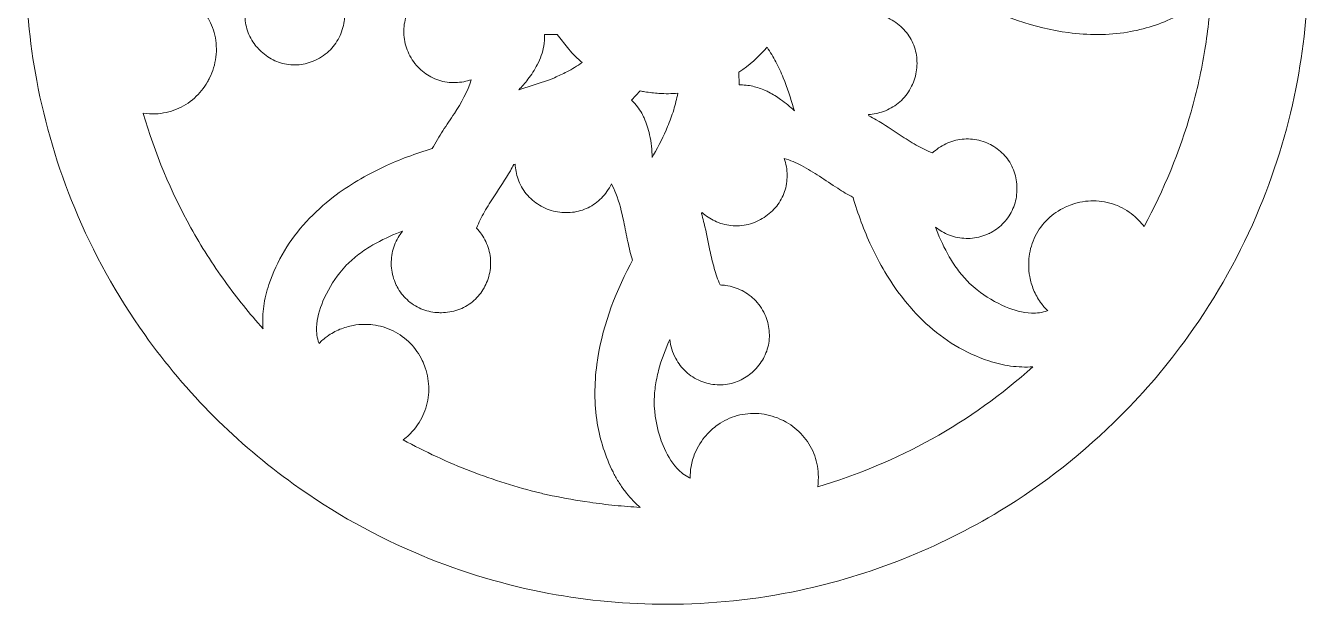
# Model space of a CAD drawing. Header units: millimetres. Extents: x -1799 to 1800, y -574 to 576.
# Drawn here: x 1067.9 to 1267.9, y -516.1 to -426 of the extents above; entities that cross this region are included whole.
import ezdxf

# ---------------------------------------------------------------- set-up
doc = ezdxf.new("R2010")
doc.units = ezdxf.units.MM
doc.header["$MEASUREMENT"] = 0
doc.layers.add('Layer 1', color=7, linetype='Continuous')

msp = doc.modelspace()

# ---------------------------------------------------------------- linework, layer by layer
at = {"layer": 'Layer 1', "color": 250, "lineweight": 20}
for points, knots in [([(1086.6184, -357.9063), (1082.1731, -364.1002), (1078.4155, -370.8488), (1075.4958, -377.8915), (1075.4958, -377.8915), (1072.8553, -384.2611), (1070.869, -390.9419), (1069.6016, -397.7197), (1069.6016, -397.7197), (1068.4691, -403.7761), (1067.8993, -409.9643), (1067.9032, -416.1257), (1067.9032, -416.1257), (1067.9071, -422.2782), (1068.4828, -428.4564), (1069.6167, -434.5035), (1069.6167, -434.5035), (1070.8929, -441.3094), (1072.8903, -448.0177), (1075.5442, -454.4134), (1075.5442, -454.4134), (1078.4213, -461.347), (1082.1062, -467.9963), (1086.461, -474.1108), (1086.461, -474.1108), (1089.6917, -478.647), (1093.3153, -482.9271), (1097.2557, -486.8626), (1097.2557, -486.8626), (1101.1003, -490.7023), (1105.2696, -494.2425), (1109.684, -497.4107), (1109.684, -497.4107), (1115.8778, -501.8559), (1122.6264, -505.6134), (1129.669, -508.533), (1129.669, -508.533), (1136.0386, -511.1736), (1142.7195, -513.1598), (1149.4972, -514.4272), (1149.4972, -514.4272), (1155.5536, -515.5598), (1161.7418, -516.1296), (1167.9032, -516.1257), (1167.9032, -516.1257), (1174.8277, -516.1213), (1181.7888, -515.3909), (1188.5632, -513.9567), (1188.5632, -513.9567), (1199.5211, -511.6368), (1210.2296, -507.3929), (1219.8019, -501.5767), (1219.8019, -501.5767), (1226.627, -497.4297), (1232.9965, -492.4238), (1238.64, -486.7732), (1238.64, -486.7732), (1242.4802, -482.9281), (1246.0208, -478.7584), (1249.1892, -474.3433), (1249.1892, -474.3433), (1253.634, -468.1499), (1257.3911, -461.4019), (1260.3105, -454.3599), (1260.3105, -454.3599), (1262.9511, -447.9903), (1264.9373, -441.3095), (1266.2047, -434.5318), (1266.2047, -434.5318), (1267.3373, -428.4753), (1267.9071, -422.2871), (1267.9032, -416.1257), (1267.9032, -416.1257), (1267.8993, -409.9731), (1267.3236, -403.7949), (1266.1897, -397.7478), (1266.1897, -397.7478), (1264.9135, -390.9419), (1262.9161, -384.2337), (1260.2621, -377.8379), (1260.2621, -377.8379), (1257.3849, -370.9041), (1253.6998, -364.2544), (1249.3447, -358.1396), (1249.3447, -358.1396), (1246.1142, -353.6038), (1242.4908, -349.324), (1238.5507, -345.3889), (1238.5507, -345.3889), (1234.7064, -341.5494), (1230.5375, -338.0095), (1226.1234, -334.8415), (1226.1234, -334.8415), (1219.9293, -330.396), (1213.1804, -326.6382), (1206.1373, -323.7184), (1206.1373, -323.7184), (1199.7678, -321.0778), (1193.087, -319.0915), (1186.3092, -317.8241), (1186.3092, -317.8241), (1180.2528, -316.6916), (1174.0646, -316.1218), (1167.9032, -316.1257), (1167.9032, -316.1257), (1161.7507, -316.1295), (1155.5725, -316.7053), (1149.5254, -317.8392), (1149.5254, -317.8392), (1142.7195, -319.1154), (1136.0112, -321.1128), (1129.6155, -323.7667), (1129.6155, -323.7667), (1122.6816, -326.644), (1116.0319, -330.3291), (1109.9171, -334.6842), (1109.9171, -334.6842), (1105.3812, -337.9148), (1101.1015, -341.5381), (1097.1663, -345.4783), (1097.1663, -345.4783), (1093.3266, -349.3228), (1089.7865, -353.4919), (1086.6184, -357.9063)], [0, 0, 0, 0, 0.03125, 0.03125, 0.03125, 0.03125, 0.0625, 0.0625, 0.0625, 0.0625, 0.09375, 0.09375, 0.09375, 0.09375, 0.125, 0.125, 0.125, 0.125, 0.15625, 0.15625, 0.15625, 0.15625, 0.1875, 0.1875, 0.1875, 0.1875, 0.21875, 0.21875, 0.21875, 0.21875, 0.25, 0.25, 0.25, 0.25, 0.28125, 0.28125, 0.28125, 0.28125, 0.3125, 0.3125, 0.3125, 0.3125, 0.34375, 0.34375, 0.34375, 0.34375, 0.375, 0.375, 0.375, 0.375, 0.40625, 0.40625, 0.40625, 0.40625, 0.4375, 0.4375, 0.4375, 0.4375, 0.46875, 0.46875, 0.46875, 0.46875, 0.5, 0.5, 0.5, 0.5, 0.53125, 0.53125, 0.53125, 0.53125, 0.5625, 0.5625, 0.5625, 0.5625, 0.59375, 0.59375, 0.59375, 0.59375, 0.625, 0.625, 0.625, 0.625, 0.65625, 0.65625, 0.65625, 0.65625, 0.6875, 0.6875, 0.6875, 0.6875, 0.71875, 0.71875, 0.71875, 0.71875, 0.75, 0.75, 0.75, 0.75, 0.78125, 0.78125, 0.78125, 0.78125, 0.8125, 0.8125, 0.8125, 0.8125, 0.84375, 0.84375, 0.84375, 0.84375, 0.875, 0.875, 0.875, 0.875, 0.90625, 0.90625, 0.90625, 0.90625, 0.9375, 0.9375, 0.9375, 0.9375, 1, 1, 1, 1]), ([(1089.066, -417.6971), (1090.0877, -416.7469), (1091.3497, -416.0486), (1092.6408, -415.5197), (1092.6408, -415.5197), (1094.5594, -414.7338), (1096.6379, -414.2548), (1098.7087, -414.1523), (1098.7087, -414.1523), (1098.8897, -414.1433), (1099.0709, -414.1377), (1099.2521, -414.1362), (1099.2521, -414.1362), (1100.0935, -414.1289), (1100.9373, -414.1857), (1101.7712, -414.298), (1101.7712, -414.298), (1102.6337, -414.4142), (1103.4894, -414.5899), (1104.3309, -414.8117), (1104.3309, -414.8117), (1105.8433, -415.2103), (1107.318, -415.7588), (1108.7524, -416.3823), (1108.7524, -416.3823), (1108.7524, -416.3823), (1109.1581, -416.5611), (1109.1581, -416.5611), (1109.1581, -416.5611), (1108.132, -416.6802), (1107.1078, -416.9897), (1106.1983, -417.4796), (1106.1983, -417.4796), (1105.428, -417.8946), (1104.7188, -418.4486), (1104.1299, -419.0957), (1104.1299, -419.0957), (1103.5411, -419.7427), (1103.0559, -420.4998), (1102.7127, -421.3045), (1102.7127, -421.3045), (1102.6557, -421.4381), (1102.6024, -421.5734), (1102.5529, -421.71), (1102.5529, -421.71), (1102.2605, -422.5166), (1102.0994, -423.3836), (1102.0873, -424.2415), (1102.0873, -424.2415), (1102.0752, -425.1003), (1102.2135, -425.9739), (1102.4929, -426.7861), (1102.4929, -426.7861), (1102.7658, -427.5793), (1103.1804, -428.3344), (1103.6946, -428.9971), (1103.6946, -428.9971), (1103.9104, -429.2752), (1104.1449, -429.5398), (1104.394, -429.7886), (1104.394, -429.7886), (1104.7045, -430.0986), (1105.0395, -430.3862), (1105.395, -430.6435), (1105.395, -430.6435), (1106.0752, -431.1359), (1106.8458, -431.524), (1107.6493, -431.7682), (1107.6493, -431.7682), (1108.4742, -432.0188), (1109.3558, -432.1247), (1110.2167, -432.0803), (1110.2167, -432.0803), (1111.0767, -432.0361), (1111.9403, -431.8421), (1112.7384, -431.5188), (1112.7384, -431.5188), (1113.6332, -431.1563), (1114.4743, -430.6187), (1115.1775, -429.9572), (1115.1775, -429.9572), (1115.8224, -429.3507), (1116.3699, -428.6219), (1116.7723, -427.8333), (1116.7723, -427.8333), (1117.174, -427.046), (1117.4417, -426.1784), (1117.5664, -425.3033), (1117.5664, -425.3033), (1117.609, -425.0048), (1117.6357, -424.7037), (1117.6474, -424.4025), (1117.6474, -424.4025), (1118.5052, -424.0326), (1119.3958, -423.7362), (1120.296, -423.4866), (1120.296, -423.4866), (1121.2426, -423.2243), (1122.2028, -423.0121), (1123.1645, -422.8121), (1123.1645, -422.8121), (1124.6727, -422.4984), (1126.1894, -422.2138), (1127.6762, -421.8106), (1127.6762, -421.8106), (1128.0406, -421.7118), (1128.4032, -421.6059), (1128.7628, -421.4908), (1128.7628, -421.4908), (1128.7628, -421.4908), (1128.9367, -421.5846), (1128.9367, -421.5846), (1128.9367, -421.5846), (1128.4125, -422.181), (1127.9598, -422.8518), (1127.6184, -423.5687), (1127.6184, -423.5687), (1127.2417, -424.3597), (1126.9939, -425.2262), (1126.9021, -426.0975), (1126.9021, -426.0975), (1126.8076, -426.995), (1126.8752, -427.9222), (1127.0922, -428.7982), (1127.0922, -428.7982), (1127.309, -429.6731), (1127.6797, -430.5222), (1128.171, -431.278), (1128.171, -431.278), (1128.4397, -431.6913), (1128.7471, -432.0819), (1129.0861, -432.4398), (1129.0861, -432.4398), (1129.6664, -433.0523), (1130.3533, -433.5796), (1131.0986, -433.9752), (1131.0986, -433.9752), (1131.873, -434.3864), (1132.7327, -434.6648), (1133.6012, -434.7851), (1133.6012, -434.7851), (1134.4674, -434.9051), (1135.3647, -434.8718), (1136.2235, -434.7067), (1136.2235, -434.7067), (1136.614, -434.6317), (1137, -434.5297), (1137.3774, -434.4048), (1137.3774, -434.4048), (1136.8037, -436.275), (1135.8081, -438.0079), (1134.7451, -439.6503), (1134.7451, -439.6503), (1134.1587, -440.5564), (1133.5473, -441.4462), (1132.9578, -442.3503), (1132.9578, -442.3503), (1132.3671, -443.256), (1131.7968, -444.1783), (1131.3019, -445.1397), (1131.3019, -445.1397), (1128.7139, -445.8969), (1126.1698, -446.8364), (1123.7255, -447.9751), (1123.7255, -447.9751), (1120.9648, -449.2613), (1118.304, -450.8164), (1115.8861, -452.6682), (1115.8861, -452.6682), (1112.8818, -454.9692), (1110.1882, -457.8148), (1108.2373, -461.0574), (1108.2373, -461.0574), (1107.2463, -462.7046), (1106.4315, -464.4716), (1105.8268, -466.2964), (1105.8268, -466.2964), (1105.6458, -466.8426), (1105.4866, -467.3967), (1105.3526, -467.9563), (1105.3526, -467.9563), (1105.2147, -468.5316), (1105.1032, -469.1139), (1105.0215, -469.6998), (1105.0215, -469.6998), (1104.87, -470.7861), (1104.8213, -471.8934), (1104.8942, -472.9878), (1104.8942, -472.9878), (1104.8942, -472.9878), (1104.9091, -473.1913), (1104.9091, -473.1913), (1104.9091, -473.1913), (1102.8157, -470.8473), (1100.8365, -468.3951), (1098.9984, -465.846), (1098.9984, -465.846), (1097.0629, -463.1617), (1095.2783, -460.3615), (1093.668, -457.4705), (1093.668, -457.4705), (1090.5343, -451.8445), (1088.0471, -445.8194), (1086.2209, -439.644), (1086.2209, -439.644), (1086.2209, -439.644), (1086.2191, -439.6378), (1086.2191, -439.6378), (1086.2191, -439.6378), (1086.862, -439.7209), (1087.5146, -439.7504), (1088.1621, -439.7191), (1088.1621, -439.7191), (1089.2647, -439.6657), (1090.3748, -439.4292), (1091.3981, -439.0149), (1091.3981, -439.0149), (1092.4225, -438.6002), (1093.3869, -437.9971), (1094.2124, -437.2623), (1094.2124, -437.2623), (1095.0242, -436.5397), (1095.7247, -435.6723), (1096.2667, -434.7302), (1096.2667, -434.7302), (1096.3796, -434.534), (1096.4861, -434.3339), (1096.586, -434.1307), (1096.586, -434.1307), (1097.0863, -433.1125), (1097.4232, -431.9964), (1097.5638, -430.8706), (1097.5638, -430.8706), (1097.7046, -429.7432), (1097.6503, -428.5735), (1097.3956, -427.4663), (1097.3956, -427.4663), (1097.15, -426.3987), (1096.7103, -425.3605), (1096.1206, -424.4374), (1096.1206, -424.4374), (1095.712, -423.7977), (1095.2271, -423.2022), (1094.6901, -422.6659), (1094.6901, -422.6659), (1094.2611, -422.2374), (1093.7913, -421.8464), (1093.2926, -421.5015), (1093.2926, -421.5015), (1092.7086, -421.0977), (1092.0786, -420.7533), (1091.423, -420.4808), (1091.423, -420.4808), (1090.6681, -420.1671), (1089.8679, -419.9448), (1089.0586, -419.8303), (1089.0586, -419.8303), (1088.565, -419.7605), (1088.0642, -419.73), (1087.5658, -419.7409), (1087.5658, -419.7409), (1087.5658, -419.7409), (1087.6043, -419.6553), (1087.6043, -419.6553), (1087.6043, -419.6553), (1087.9453, -418.9156), (1088.4695, -418.2518), (1089.066, -417.6971)], [0, 0, 0, 0, 0.01470588, 0.01470588, 0.01470588, 0.01470588, 0.02941176, 0.02941176, 0.02941176, 0.02941176, 0.04411765, 0.04411765, 0.04411765, 0.04411765, 0.05882353, 0.05882353, 0.05882353, 0.05882353, 0.07352941, 0.07352941, 0.07352941, 0.07352941, 0.08823529, 0.08823529, 0.08823529, 0.08823529, 0.10294118, 0.10294118, 0.10294118, 0.10294118, 0.11764706, 0.11764706, 0.11764706, 0.11764706, 0.13235294, 0.13235294, 0.13235294, 0.13235294, 0.14705882, 0.14705882, 0.14705882, 0.14705882, 0.16176471, 0.16176471, 0.16176471, 0.16176471, 0.17647059, 0.17647059, 0.17647059, 0.17647059, 0.19117647, 0.19117647, 0.19117647, 0.19117647, 0.20588235, 0.20588235, 0.20588235, 0.20588235, 0.22058824, 0.22058824, 0.22058824, 0.22058824, 0.23529412, 0.23529412, 0.23529412, 0.23529412, 0.25, 0.25, 0.25, 0.25, 0.26470588, 0.26470588, 0.26470588, 0.26470588, 0.27941176, 0.27941176, 0.27941176, 0.27941176, 0.29411765, 0.29411765, 0.29411765, 0.29411765, 0.30882353, 0.30882353, 0.30882353, 0.30882353, 0.32352941, 0.32352941, 0.32352941, 0.32352941, 0.33823529, 0.33823529, 0.33823529, 0.33823529, 0.35294118, 0.35294118, 0.35294118, 0.35294118, 0.36764706, 0.36764706, 0.36764706, 0.36764706, 0.38235294, 0.38235294, 0.38235294, 0.38235294, 0.39705882, 0.39705882, 0.39705882, 0.39705882, 0.41176471, 0.41176471, 0.41176471, 0.41176471, 0.42647059, 0.42647059, 0.42647059, 0.42647059, 0.44117647, 0.44117647, 0.44117647, 0.44117647, 0.45588235, 0.45588235, 0.45588235, 0.45588235, 0.47058824, 0.47058824, 0.47058824, 0.47058824, 0.48529412, 0.48529412, 0.48529412, 0.48529412, 0.5, 0.5, 0.5, 0.5, 0.51470588, 0.51470588, 0.51470588, 0.51470588, 0.52941176, 0.52941176, 0.52941176, 0.52941176, 0.54411765, 0.54411765, 0.54411765, 0.54411765, 0.55882353, 0.55882353, 0.55882353, 0.55882353, 0.57352941, 0.57352941, 0.57352941, 0.57352941, 0.58823529, 0.58823529, 0.58823529, 0.58823529, 0.60294118, 0.60294118, 0.60294118, 0.60294118, 0.61764706, 0.61764706, 0.61764706, 0.61764706, 0.63235294, 0.63235294, 0.63235294, 0.63235294, 0.64705882, 0.64705882, 0.64705882, 0.64705882, 0.66176471, 0.66176471, 0.66176471, 0.66176471, 0.67647059, 0.67647059, 0.67647059, 0.67647059, 0.69117647, 0.69117647, 0.69117647, 0.69117647, 0.70588235, 0.70588235, 0.70588235, 0.70588235, 0.72058824, 0.72058824, 0.72058824, 0.72058824, 0.73529412, 0.73529412, 0.73529412, 0.73529412, 0.75, 0.75, 0.75, 0.75, 0.76470588, 0.76470588, 0.76470588, 0.76470588, 0.77941176, 0.77941176, 0.77941176, 0.77941176, 0.79411765, 0.79411765, 0.79411765, 0.79411765, 0.80882353, 0.80882353, 0.80882353, 0.80882353, 0.82352941, 0.82352941, 0.82352941, 0.82352941, 0.83823529, 0.83823529, 0.83823529, 0.83823529, 0.85294118, 0.85294118, 0.85294118, 0.85294118, 0.86764706, 0.86764706, 0.86764706, 0.86764706, 0.88235294, 0.88235294, 0.88235294, 0.88235294, 0.89705882, 0.89705882, 0.89705882, 0.89705882, 0.91176471, 0.91176471, 0.91176471, 0.91176471, 0.92647059, 0.92647059, 0.92647059, 0.92647059, 0.94117647, 0.94117647, 0.94117647, 0.94117647, 0.95588235, 0.95588235, 0.95588235, 0.95588235, 0.97058824, 0.97058824, 0.97058824, 0.97058824, 1, 1, 1, 1]), ([(1203.9451, -438.0678), (1204.6467, -437.5), (1205.2548, -436.7966), (1205.7209, -436.0236), (1205.7209, -436.0236), (1206.1864, -435.2516), (1206.5249, -434.389), (1206.712, -433.5071), (1206.712, -433.5071), (1206.8943, -432.6479), (1206.9379, -431.7471), (1206.8333, -430.875), (1206.8333, -430.875), (1206.732, -430.0296), (1206.4875, -429.1892), (1206.1136, -428.4242), (1206.1136, -428.4242), (1205.7399, -427.6596), (1205.2263, -426.9509), (1204.6211, -426.3525), (1204.6211, -426.3525), (1203.9793, -425.7181), (1203.2197, -425.1907), (1202.4134, -424.7855), (1202.4134, -424.7855), (1202.8922, -424.5315), (1203.3872, -424.3066), (1203.8911, -424.1071), (1203.8911, -424.1071), (1205.3004, -423.5494), (1206.7851, -423.188), (1208.2685, -422.8771), (1208.2685, -422.8771), (1209.3247, -422.6558), (1210.386, -422.4588), (1211.441, -422.2314), (1211.441, -422.2314), (1212.4034, -422.024), (1213.3625, -421.7909), (1214.3001, -421.4908), (1214.3001, -421.4908), (1214.3001, -421.4908), (1214.9993, -421.8671), (1214.9993, -421.8671), (1214.9993, -421.8671), (1219.8226, -424.4208), (1225.114, -426.3505), (1230.5243, -427.0679), (1230.5243, -427.0679), (1233.5537, -427.4696), (1236.6758, -427.4838), (1239.6918, -426.9909), (1239.6918, -426.9909), (1242.3127, -426.5626), (1244.9007, -425.7363), (1247.2739, -424.5444), (1247.2739, -424.5444), (1247.7874, -424.2864), (1248.291, -424.0077), (1248.7809, -423.7075), (1248.7809, -423.7075), (1249.2861, -423.3979), (1249.7777, -423.0648), (1250.2505, -422.7079), (1250.2505, -422.7079), (1251.1116, -422.058), (1251.9166, -421.3232), (1252.6288, -420.513), (1252.6288, -420.513), (1252.6288, -420.513), (1252.7978, -420.3174), (1252.7978, -420.3174), (1252.7978, -420.3174), (1252.6206, -423.4551), (1252.2862, -426.5887), (1251.7835, -429.691), (1251.7835, -429.691), (1251.2541, -432.9577), (1250.536, -436.1997), (1249.6304, -439.3827), (1249.6304, -439.3827), (1247.8681, -445.5773), (1245.366, -451.597), (1242.2897, -457.2553), (1242.2897, -457.2553), (1242.2897, -457.2553), (1242.2874, -457.2596), (1242.2874, -457.2596), (1242.2874, -457.2596), (1241.7938, -456.6191), (1241.229, -456.0262), (1240.6054, -455.5113), (1240.6054, -455.5113), (1239.7612, -454.8142), (1238.7878, -454.2483), (1237.7605, -453.8696), (1237.7605, -453.8696), (1236.6971, -453.4775), (1235.547, -453.2745), (1234.4137, -453.2703), (1234.4137, -453.2703), (1233.282, -453.2661), (1232.1349, -453.4576), (1231.0638, -453.823), (1231.0638, -453.823), (1230.6899, -453.9505), (1230.3227, -454.0996), (1229.9658, -454.2689), (1229.9658, -454.2689), (1228.9908, -454.7313), (1228.077, -455.3554), (1227.2972, -456.1012), (1227.2972, -456.1012), (1226.498, -456.8656), (1225.8196, -457.7804), (1225.3263, -458.7703), (1225.3263, -458.7703), (1224.8336, -459.759), (1224.5131, -460.8493), (1224.3775, -461.9457), (1224.3775, -461.9457), (1224.3232, -462.3848), (1224.297, -462.8281), (1224.2973, -463.2706), (1224.2973, -463.2706), (1224.2977, -463.8773), (1224.3534, -464.4864), (1224.4624, -465.0833), (1224.4624, -465.0833), (1224.5899, -465.7814), (1224.7917, -466.4699), (1225.0626, -467.1257), (1225.0626, -467.1257), (1225.3504, -467.8227), (1225.7202, -468.4916), (1226.1611, -469.1034), (1226.1611, -469.1034), (1226.4898, -469.5593), (1226.8608, -469.9877), (1227.2666, -470.3766), (1227.2666, -470.3766), (1227.2666, -470.3766), (1227.1789, -470.4097), (1227.1789, -470.4097), (1227.1789, -470.4097), (1226.4139, -470.6916), (1225.5731, -470.7903), (1224.7583, -470.7606), (1224.7583, -470.7606), (1223.3647, -470.7097), (1221.9794, -470.3115), (1220.6931, -469.7729), (1220.6931, -469.7729), (1219.1085, -469.1093), (1217.6071, -468.2106), (1216.2597, -467.145), (1216.2597, -467.145), (1215.8356, -466.8097), (1215.4255, -466.4551), (1215.04, -466.0762), (1215.04, -466.0762), (1214.4399, -465.4863), (1213.8834, -464.8495), (1213.3732, -464.1804), (1213.3732, -464.1804), (1212.8455, -463.4884), (1212.3646, -462.759), (1211.9264, -462.007), (1211.9264, -462.007), (1211.1386, -460.6554), (1210.4836, -459.2245), (1209.91, -457.769), (1209.91, -457.769), (1209.91, -457.769), (1209.7499, -457.3566), (1209.7499, -457.3566), (1209.7499, -457.3566), (1209.9884, -457.5453), (1210.2369, -457.7221), (1210.4939, -457.8848), (1210.4939, -457.8848), (1211.2302, -458.3508), (1212.0516, -458.7051), (1212.8985, -458.9103), (1212.8985, -458.9103), (1213.752, -459.1171), (1214.6534, -459.1779), (1215.527, -459.0884), (1215.527, -459.0884), (1216.4003, -458.9989), (1217.2701, -458.7576), (1218.065, -458.3849), (1218.065, -458.3849), (1218.1979, -458.3226), (1218.3292, -458.2565), (1218.4584, -458.1868), (1218.4584, -458.1868), (1219.1955, -457.7894), (1219.8772, -457.2654), (1220.4474, -456.652), (1220.4474, -456.652), (1221.0327, -456.0225), (1221.5154, -455.2805), (1221.8523, -454.4898), (1221.8523, -454.4898), (1222.1887, -453.7006), (1222.3888, -452.8421), (1222.4503, -451.9864), (1222.4503, -451.9864), (1222.465, -451.7821), (1222.4721, -451.5771), (1222.472, -451.3724), (1222.472, -451.3724), (1222.472, -451.3724), (1222.4717, -451.3002), (1222.4717, -451.3002), (1222.4717, -451.3002), (1222.464, -450.4362), (1222.3222, -449.5608), (1222.039, -448.7445), (1222.039, -448.7445), (1221.7551, -447.9261), (1221.3209, -447.1461), (1220.7739, -446.4743), (1220.7739, -446.4743), (1220.246, -445.8261), (1219.6001, -445.2603), (1218.8909, -444.8177), (1218.8909, -444.8177), (1218.5419, -444.5999), (1218.1746, -444.4092), (1217.7958, -444.2488), (1217.7958, -444.2488), (1216.9878, -443.9066), (1216.1101, -443.6977), (1215.2345, -443.6408), (1215.2345, -443.6408), (1214.3584, -443.5839), (1213.46, -443.6785), (1212.6154, -443.918), (1212.6154, -443.918), (1211.7807, -444.1548), (1210.9771, -444.5393), (1210.2629, -445.032), (1210.2629, -445.032), (1209.9219, -445.2673), (1209.5977, -445.5286), (1209.2937, -445.8101), (1209.2937, -445.8101), (1208.4254, -445.465), (1207.5859, -445.0449), (1206.7727, -444.5848), (1206.7727, -444.5848), (1205.9177, -444.101), (1205.0885, -443.572), (1204.2669, -443.0334), (1204.2669, -443.0334), (1203.0308, -442.2231), (1201.8084, -441.3884), (1200.5309, -440.645), (1200.5309, -440.645), (1200.1503, -440.4235), (1199.7647, -440.2102), (1199.3733, -440.0085), (1199.3733, -440.0085), (1199.3733, -440.0085), (1199.3166, -439.8192), (1199.3166, -439.8192), (1199.3166, -439.8192), (1200.1084, -439.7682), (1200.9022, -439.6142), (1201.6501, -439.3491), (1201.6501, -439.3491), (1202.4759, -439.0563), (1203.264, -438.6189), (1203.9451, -438.0678)], [0, 0, 0, 0, 0.01428571, 0.01428571, 0.01428571, 0.01428571, 0.02857143, 0.02857143, 0.02857143, 0.02857143, 0.04285714, 0.04285714, 0.04285714, 0.04285714, 0.05714286, 0.05714286, 0.05714286, 0.05714286, 0.07142857, 0.07142857, 0.07142857, 0.07142857, 0.08571429, 0.08571429, 0.08571429, 0.08571429, 0.1, 0.1, 0.1, 0.1, 0.11428571, 0.11428571, 0.11428571, 0.11428571, 0.12857143, 0.12857143, 0.12857143, 0.12857143, 0.14285714, 0.14285714, 0.14285714, 0.14285714, 0.15714286, 0.15714286, 0.15714286, 0.15714286, 0.17142857, 0.17142857, 0.17142857, 0.17142857, 0.18571429, 0.18571429, 0.18571429, 0.18571429, 0.2, 0.2, 0.2, 0.2, 0.21428571, 0.21428571, 0.21428571, 0.21428571, 0.22857143, 0.22857143, 0.22857143, 0.22857143, 0.24285714, 0.24285714, 0.24285714, 0.24285714, 0.25714286, 0.25714286, 0.25714286, 0.25714286, 0.27142857, 0.27142857, 0.27142857, 0.27142857, 0.28571429, 0.28571429, 0.28571429, 0.28571429, 0.3, 0.3, 0.3, 0.3, 0.31428571, 0.31428571, 0.31428571, 0.31428571, 0.32857143, 0.32857143, 0.32857143, 0.32857143, 0.34285714, 0.34285714, 0.34285714, 0.34285714, 0.35714286, 0.35714286, 0.35714286, 0.35714286, 0.37142857, 0.37142857, 0.37142857, 0.37142857, 0.38571429, 0.38571429, 0.38571429, 0.38571429, 0.4, 0.4, 0.4, 0.4, 0.41428571, 0.41428571, 0.41428571, 0.41428571, 0.42857143, 0.42857143, 0.42857143, 0.42857143, 0.44285714, 0.44285714, 0.44285714, 0.44285714, 0.45714286, 0.45714286, 0.45714286, 0.45714286, 0.47142857, 0.47142857, 0.47142857, 0.47142857, 0.48571429, 0.48571429, 0.48571429, 0.48571429, 0.5, 0.5, 0.5, 0.5, 0.51428571, 0.51428571, 0.51428571, 0.51428571, 0.52857143, 0.52857143, 0.52857143, 0.52857143, 0.54285714, 0.54285714, 0.54285714, 0.54285714, 0.55714286, 0.55714286, 0.55714286, 0.55714286, 0.57142857, 0.57142857, 0.57142857, 0.57142857, 0.58571429, 0.58571429, 0.58571429, 0.58571429, 0.6, 0.6, 0.6, 0.6, 0.61428571, 0.61428571, 0.61428571, 0.61428571, 0.62857143, 0.62857143, 0.62857143, 0.62857143, 0.64285714, 0.64285714, 0.64285714, 0.64285714, 0.65714286, 0.65714286, 0.65714286, 0.65714286, 0.67142857, 0.67142857, 0.67142857, 0.67142857, 0.68571429, 0.68571429, 0.68571429, 0.68571429, 0.7, 0.7, 0.7, 0.7, 0.71428571, 0.71428571, 0.71428571, 0.71428571, 0.72857143, 0.72857143, 0.72857143, 0.72857143, 0.74285714, 0.74285714, 0.74285714, 0.74285714, 0.75714286, 0.75714286, 0.75714286, 0.75714286, 0.77142857, 0.77142857, 0.77142857, 0.77142857, 0.78571429, 0.78571429, 0.78571429, 0.78571429, 0.8, 0.8, 0.8, 0.8, 0.81428571, 0.81428571, 0.81428571, 0.81428571, 0.82857143, 0.82857143, 0.82857143, 0.82857143, 0.84285714, 0.84285714, 0.84285714, 0.84285714, 0.85714286, 0.85714286, 0.85714286, 0.85714286, 0.87142857, 0.87142857, 0.87142857, 0.87142857, 0.88571429, 0.88571429, 0.88571429, 0.88571429, 0.9, 0.9, 0.9, 0.9, 0.91428571, 0.91428571, 0.91428571, 0.91428571, 0.92857143, 0.92857143, 0.92857143, 0.92857143, 0.94285714, 0.94285714, 0.94285714, 0.94285714, 0.95714286, 0.95714286, 0.95714286, 0.95714286, 0.97142857, 0.97142857, 0.97142857, 0.97142857, 1, 1, 1, 1]), ([(1147.6783, -432.0611), (1148.1473, -431.1511), (1148.5092, -430.1689), (1148.6893, -429.1611), (1148.6893, -429.1611), (1148.7944, -428.5724), (1148.8385, -427.9688), (1148.8134, -427.3713), (1148.8134, -427.3713), (1148.8134, -427.3713), (1150.7919, -427.3393), (1150.7919, -427.3393), (1150.7919, -427.3393), (1150.7919, -427.3393), (1152.5917, -429.6602), (1152.5917, -429.6602), (1152.5917, -429.6602), (1153.2401, -430.3934), (1153.9383, -431.0851), (1154.6752, -431.7302), (1154.6752, -431.7302), (1154.2918, -431.9952), (1153.8988, -432.2467), (1153.4986, -432.4856), (1153.4986, -432.4856), (1153.0946, -432.7267), (1152.683, -432.9552), (1152.2658, -433.1726), (1152.2658, -433.1726), (1151.6396, -433.4988), (1151.0002, -433.8002), (1150.3532, -434.0831), (1150.3532, -434.0831), (1150.3532, -434.0831), (1149.7174, -434.3545), (1149.7174, -434.3545), (1149.7174, -434.3545), (1149.7174, -434.3545), (1144.7829, -435.9867), (1144.7829, -435.9867), (1144.7829, -435.9867), (1145.2874, -435.4629), (1145.7676, -434.9139), (1146.2121, -434.3383), (1146.2121, -434.3383), (1146.764, -433.6239), (1147.2647, -432.8636), (1147.6783, -432.0611)], [0, 0, 0, 0, 0.07692308, 0.07692308, 0.07692308, 0.07692308, 0.15384615, 0.15384615, 0.15384615, 0.15384615, 0.23076923, 0.23076923, 0.23076923, 0.23076923, 0.30769231, 0.30769231, 0.30769231, 0.30769231, 0.38461538, 0.38461538, 0.38461538, 0.38461538, 0.46153846, 0.46153846, 0.46153846, 0.46153846, 0.53846154, 0.53846154, 0.53846154, 0.53846154, 0.61538462, 0.61538462, 0.61538462, 0.61538462, 0.69230769, 0.69230769, 0.69230769, 0.69230769, 0.76923077, 0.76923077, 0.76923077, 0.76923077, 0.84615385, 0.84615385, 0.84615385, 0.84615385, 1, 1, 1, 1]), ([(1179.1488, -435.2156), (1179.1488, -435.2156), (1179.1177, -433.2364), (1179.1177, -433.2364), (1179.1177, -433.2364), (1180.7553, -432.1246), (1182.2006, -430.8471), (1183.5076, -429.3537), (1183.5076, -429.3537), (1184.0148, -430.0855), (1184.4741, -430.8521), (1184.8895, -431.6397), (1184.8895, -431.6397), (1185.3146, -432.4457), (1185.6952, -433.2761), (1186.0402, -434.1195), (1186.0402, -434.1195), (1186.6694, -435.6578), (1187.1825, -437.2438), (1187.6469, -438.8396), (1187.6469, -438.8396), (1187.6469, -438.8396), (1187.7641, -439.2461), (1187.7641, -439.2461), (1187.7641, -439.2461), (1187.4359, -438.9298), (1187.0973, -438.6239), (1186.7481, -438.3311), (1186.7481, -438.3311), (1186.3862, -438.0277), (1186.0123, -437.7381), (1185.6268, -437.4653), (1185.6268, -437.4653), (1185.0463, -437.0545), (1184.4374, -436.6809), (1183.8065, -436.3527), (1183.8065, -436.3527), (1183.6148, -436.2529), (1183.4209, -436.1572), (1183.2251, -436.0657), (1183.2251, -436.0657), (1182.5949, -435.8045), (1181.9459, -435.5792), (1181.2812, -435.4259), (1181.2812, -435.4259), (1180.9325, -435.3455), (1180.5784, -435.2848), (1180.2224, -435.2485), (1180.2224, -435.2485), (1179.8662, -435.2122), (1179.5065, -435.2004), (1179.1488, -435.2156)], [0, 0, 0, 0, 0.07142857, 0.07142857, 0.07142857, 0.07142857, 0.14285714, 0.14285714, 0.14285714, 0.14285714, 0.21428571, 0.21428571, 0.21428571, 0.21428571, 0.28571429, 0.28571429, 0.28571429, 0.28571429, 0.35714286, 0.35714286, 0.35714286, 0.35714286, 0.42857143, 0.42857143, 0.42857143, 0.42857143, 0.5, 0.5, 0.5, 0.5, 0.57142857, 0.57142857, 0.57142857, 0.57142857, 0.64285714, 0.64285714, 0.64285714, 0.64285714, 0.71428571, 0.71428571, 0.71428571, 0.71428571, 0.78571429, 0.78571429, 0.78571429, 0.78571429, 0.85714286, 0.85714286, 0.85714286, 0.85714286, 1, 1, 1, 1]), ([(1165.5985, -446.5181), (1165.5876, -445.9369), (1165.5533, -445.3555), (1165.4904, -444.7777), (1165.4904, -444.7777), (1165.4245, -444.1727), (1165.3271, -443.5701), (1165.1931, -442.9764), (1165.1931, -442.9764), (1164.9904, -442.0778), (1164.7011, -441.1934), (1164.3221, -440.3538), (1164.3221, -440.3538), (1164.2124, -440.1109), (1164.0952, -439.8712), (1163.9708, -439.6356), (1163.9708, -439.6356), (1163.7519, -439.2663), (1163.5158, -438.9059), (1163.2548, -438.565), (1163.2548, -438.565), (1163.1193, -438.3881), (1162.9769, -438.2162), (1162.8273, -438.051), (1162.8273, -438.051), (1162.6777, -437.8857), (1162.5206, -437.7269), (1162.3565, -437.5761), (1162.3565, -437.5761), (1162.3565, -437.5761), (1163.7322, -436.1537), (1163.7322, -436.1537), (1163.7322, -436.1537), (1163.9653, -436.1998), (1164.1991, -436.2424), (1164.4336, -436.2813), (1164.4336, -436.2813), (1165.1658, -436.4028), (1165.905, -436.4883), (1166.6457, -436.5347), (1166.6457, -436.5347), (1167.1386, -436.5657), (1167.6328, -436.5794), (1168.1266, -436.5756), (1168.1266, -436.5756), (1168.6127, -436.5719), (1169.0989, -436.5511), (1169.5835, -436.5135), (1169.5835, -436.5135), (1169.4249, -437.3893), (1169.2079, -438.2559), (1168.9449, -439.1063), (1168.9449, -439.1063), (1168.6755, -439.9771), (1168.3574, -440.8337), (1168.0047, -441.6743), (1168.0047, -441.6743), (1167.3648, -443.1996), (1166.6101, -444.677), (1165.8143, -446.1272), (1165.8143, -446.1272), (1165.8143, -446.1272), (1165.5985, -446.5181), (1165.5985, -446.5181)], [0, 0, 0, 0, 0.05882353, 0.05882353, 0.05882353, 0.05882353, 0.11764706, 0.11764706, 0.11764706, 0.11764706, 0.17647059, 0.17647059, 0.17647059, 0.17647059, 0.23529412, 0.23529412, 0.23529412, 0.23529412, 0.29411765, 0.29411765, 0.29411765, 0.29411765, 0.35294118, 0.35294118, 0.35294118, 0.35294118, 0.41176471, 0.41176471, 0.41176471, 0.41176471, 0.47058824, 0.47058824, 0.47058824, 0.47058824, 0.52941176, 0.52941176, 0.52941176, 0.52941176, 0.58823529, 0.58823529, 0.58823529, 0.58823529, 0.64705882, 0.64705882, 0.64705882, 0.64705882, 0.70588235, 0.70588235, 0.70588235, 0.70588235, 0.76470588, 0.76470588, 0.76470588, 0.76470588, 0.82352941, 0.82352941, 0.82352941, 0.82352941, 0.88235294, 0.88235294, 0.88235294, 0.88235294, 1, 1, 1, 1]), ([(1117.9527, -463.2626), (1118.5425, -462.6625), (1119.1793, -462.106), (1119.8484, -461.5958), (1119.8484, -461.5958), (1120.5404, -461.0681), (1121.2698, -460.5873), (1122.0217, -460.149), (1122.0217, -460.149), (1123.3732, -459.3613), (1124.804, -458.7063), (1126.2593, -458.1328), (1126.2593, -458.1328), (1126.2593, -458.1328), (1126.672, -457.9726), (1126.672, -457.9726), (1126.672, -457.9726), (1126.4853, -458.2083), (1126.3103, -458.4539), (1126.1492, -458.7078), (1126.1492, -458.7078), (1125.6819, -459.4441), (1125.3266, -460.2659), (1125.1206, -461.1133), (1125.1206, -461.1133), (1124.9129, -461.9672), (1124.8514, -462.8693), (1124.9403, -463.7436), (1124.9403, -463.7436), (1125.0291, -464.6176), (1125.2699, -465.4883), (1125.6422, -466.2841), (1125.6422, -466.2841), (1125.7043, -466.4167), (1125.77, -466.5476), (1125.8394, -466.6765), (1125.8394, -466.6765), (1126.2358, -467.4134), (1126.7587, -468.0951), (1127.3709, -468.6655), (1127.3709, -468.6655), (1127.9995, -469.2512), (1128.7408, -469.7345), (1129.5309, -470.0721), (1129.5309, -470.0721), (1130.3196, -470.409), (1131.1775, -470.6099), (1132.0328, -470.6722), (1132.0328, -470.6722), (1132.2403, -470.6873), (1132.4485, -470.6947), (1132.6565, -470.6946), (1132.6565, -470.6946), (1132.6565, -470.6946), (1132.729, -470.6942), (1132.729, -470.6942), (1132.729, -470.6942), (1133.593, -470.6865), (1134.4683, -470.5447), (1135.2846, -470.2616), (1135.2846, -470.2616), (1136.1031, -469.9777), (1136.883, -469.5435), (1137.5547, -468.9964), (1137.5547, -468.9964), (1138.2029, -468.4686), (1138.7686, -467.8227), (1139.2112, -467.1136), (1139.2112, -467.1136), (1139.429, -466.7645), (1139.6197, -466.397), (1139.7802, -466.0182), (1139.7802, -466.0182), (1140.1225, -465.2098), (1140.3312, -464.3318), (1140.3881, -463.4559), (1140.3881, -463.4559), (1140.4449, -462.5795), (1140.3502, -461.6807), (1140.1106, -460.8359), (1140.1106, -460.8359), (1139.8737, -460.0007), (1139.4889, -459.1967), (1138.9959, -458.4821), (1138.9959, -458.4821), (1138.7611, -458.1417), (1138.5003, -457.818), (1138.2195, -457.5145), (1138.2195, -457.5145), (1138.5645, -456.6464), (1138.9846, -455.8071), (1139.4447, -454.9941), (1139.4447, -454.9941), (1139.9285, -454.1392), (1140.4575, -453.3102), (1140.9962, -452.4888), (1140.9962, -452.4888), (1141.8409, -451.2005), (1142.7121, -449.9269), (1143.4783, -448.5905), (1143.4783, -448.5905), (1143.6661, -448.2629), (1143.8475, -447.9315), (1144.0204, -447.5959), (1144.0204, -447.5959), (1144.0204, -447.5959), (1144.2097, -447.5392), (1144.2097, -447.5392), (1144.2097, -447.5392), (1144.2607, -448.3313), (1144.4147, -449.1254), (1144.68, -449.8735), (1144.68, -449.8735), (1144.9729, -450.6992), (1145.4104, -451.4872), (1145.9616, -452.1682), (1145.9616, -452.1682), (1146.5295, -452.8698), (1147.2331, -453.4778), (1148.0062, -453.9438), (1148.0062, -453.9438), (1148.7784, -454.4092), (1149.6411, -454.7475), (1150.5231, -454.9345), (1150.5231, -454.9345), (1151.3831, -455.1168), (1152.2849, -455.1602), (1153.1577, -455.0552), (1153.1577, -455.0552), (1154.0028, -454.9536), (1154.843, -454.7089), (1155.6076, -454.3349), (1155.6076, -454.3349), (1156.372, -453.961), (1157.0803, -453.4474), (1157.6783, -452.8421), (1157.6783, -452.8421), (1158.312, -452.2007), (1158.8387, -451.4417), (1159.2434, -450.636), (1159.2434, -450.636), (1159.4981, -451.1162), (1159.7236, -451.6127), (1159.9235, -452.1182), (1159.9235, -452.1182), (1160.4803, -453.5261), (1160.8413, -455.0092), (1161.1518, -456.491), (1161.1518, -456.491), (1161.3731, -457.5473), (1161.5701, -458.6086), (1161.7975, -459.6635), (1161.7975, -459.6635), (1162.0049, -460.6259), (1162.238, -461.585), (1162.5381, -462.5227), (1162.5381, -462.5227), (1162.5381, -462.5227), (1162.162, -463.2212), (1162.162, -463.2212), (1162.162, -463.2212), (1159.6082, -468.0447), (1157.6784, -473.3363), (1156.961, -478.7468), (1156.961, -478.7468), (1156.5594, -481.7761), (1156.5452, -484.898), (1157.038, -487.9138), (1157.038, -487.9138), (1157.4663, -490.5348), (1158.2927, -493.123), (1159.4846, -495.4964), (1159.4846, -495.4964), (1159.7425, -496.0098), (1160.0212, -496.5134), (1160.3214, -497.0034), (1160.3214, -497.0034), (1160.6309, -497.5085), (1160.9641, -498.0001), (1161.321, -498.473), (1161.321, -498.473), (1161.9707, -499.3338), (1162.7052, -500.1386), (1163.5151, -500.8507), (1163.5151, -500.8507), (1163.5151, -500.8507), (1163.7115, -501.0204), (1163.7115, -501.0204), (1163.7115, -501.0204), (1162.4019, -500.9465), (1161.0936, -500.8448), (1159.7884, -500.7153), (1159.7884, -500.7153), (1158.473, -500.5847), (1157.1602, -500.4257), (1155.8517, -500.2384), (1155.8517, -500.2384), (1153.8873, -499.9571), (1151.931, -499.6116), (1149.9889, -499.2036), (1149.9889, -499.2036), (1149.3539, -499.0702), (1148.7203, -498.9301), (1148.0883, -498.7835), (1148.0883, -498.7835), (1144.434, -497.8799), (1140.8269, -496.7522), (1137.315, -495.397), (1137.315, -495.397), (1135.5069, -494.6992), (1133.7211, -493.9408), (1131.963, -493.1253), (1131.963, -493.1253), (1130.205, -492.3098), (1128.4728, -491.4363), (1126.7702, -490.5107), (1126.7702, -490.5107), (1127.4126, -490.0141), (1128.0071, -489.4463), (1128.5231, -488.8194), (1128.5231, -488.8194), (1129.2191, -487.974), (1129.784, -487), (1130.1619, -485.9722), (1130.1619, -485.9722), (1130.5528, -484.9091), (1130.755, -483.7596), (1130.7585, -482.6269), (1130.7585, -482.6269), (1130.7621, -481.4957), (1130.5699, -480.3494), (1130.204, -479.279), (1130.204, -479.279), (1130.071, -478.8902), (1129.9147, -478.5085), (1129.7366, -478.1382), (1129.7366, -478.1382), (1129.269, -477.1659), (1128.6399, -476.2557), (1127.8899, -475.4803), (1127.8899, -475.4803), (1127.1206, -474.6851), (1126.2016, -474.0118), (1125.2085, -473.5242), (1125.2085, -473.5242), (1124.2165, -473.0371), (1123.1241, -472.7229), (1122.0267, -472.5932), (1122.0267, -472.5932), (1121.6061, -472.5434), (1121.1818, -472.5195), (1120.7583, -472.5198), (1120.7583, -472.5198), (1120.1515, -472.5201), (1119.5423, -472.5758), (1118.9454, -472.6849), (1118.9454, -472.6849), (1118.2474, -472.8123), (1117.5589, -473.0142), (1116.9031, -473.285), (1116.9031, -473.285), (1116.2062, -473.5728), (1115.5373, -473.9426), (1114.9256, -474.3835), (1114.9256, -474.3835), (1114.4696, -474.7122), (1114.0412, -475.0833), (1113.6523, -475.4892), (1113.6523, -475.4892), (1113.6523, -475.4892), (1113.6192, -475.4019), (1113.6192, -475.4019), (1113.6192, -475.4019), (1113.3373, -474.6368), (1113.2386, -473.7959), (1113.2683, -472.981), (1113.2683, -472.981), (1113.3191, -471.5874), (1113.7174, -470.202), (1114.256, -468.9156), (1114.256, -468.9156), (1114.9196, -467.331), (1115.8183, -465.8295), (1116.884, -464.482), (1116.884, -464.482), (1117.2193, -464.058), (1117.5738, -463.648), (1117.9527, -463.2626)], [0, 0, 0, 0, 0.01369863, 0.01369863, 0.01369863, 0.01369863, 0.02739726, 0.02739726, 0.02739726, 0.02739726, 0.04109589, 0.04109589, 0.04109589, 0.04109589, 0.05479452, 0.05479452, 0.05479452, 0.05479452, 0.06849315, 0.06849315, 0.06849315, 0.06849315, 0.08219178, 0.08219178, 0.08219178, 0.08219178, 0.09589041, 0.09589041, 0.09589041, 0.09589041, 0.10958904, 0.10958904, 0.10958904, 0.10958904, 0.12328767, 0.12328767, 0.12328767, 0.12328767, 0.1369863, 0.1369863, 0.1369863, 0.1369863, 0.15068493, 0.15068493, 0.15068493, 0.15068493, 0.16438356, 0.16438356, 0.16438356, 0.16438356, 0.17808219, 0.17808219, 0.17808219, 0.17808219, 0.19178082, 0.19178082, 0.19178082, 0.19178082, 0.20547945, 0.20547945, 0.20547945, 0.20547945, 0.21917808, 0.21917808, 0.21917808, 0.21917808, 0.23287671, 0.23287671, 0.23287671, 0.23287671, 0.24657534, 0.24657534, 0.24657534, 0.24657534, 0.26027397, 0.26027397, 0.26027397, 0.26027397, 0.2739726, 0.2739726, 0.2739726, 0.2739726, 0.28767123, 0.28767123, 0.28767123, 0.28767123, 0.30136986, 0.30136986, 0.30136986, 0.30136986, 0.31506849, 0.31506849, 0.31506849, 0.31506849, 0.32876712, 0.32876712, 0.32876712, 0.32876712, 0.34246575, 0.34246575, 0.34246575, 0.34246575, 0.35616438, 0.35616438, 0.35616438, 0.35616438, 0.36986301, 0.36986301, 0.36986301, 0.36986301, 0.38356164, 0.38356164, 0.38356164, 0.38356164, 0.39726027, 0.39726027, 0.39726027, 0.39726027, 0.4109589, 0.4109589, 0.4109589, 0.4109589, 0.42465753, 0.42465753, 0.42465753, 0.42465753, 0.43835616, 0.43835616, 0.43835616, 0.43835616, 0.45205479, 0.45205479, 0.45205479, 0.45205479, 0.46575342, 0.46575342, 0.46575342, 0.46575342, 0.47945205, 0.47945205, 0.47945205, 0.47945205, 0.49315068, 0.49315068, 0.49315068, 0.49315068, 0.50684932, 0.50684932, 0.50684932, 0.50684932, 0.52054795, 0.52054795, 0.52054795, 0.52054795, 0.53424658, 0.53424658, 0.53424658, 0.53424658, 0.54794521, 0.54794521, 0.54794521, 0.54794521, 0.56164384, 0.56164384, 0.56164384, 0.56164384, 0.57534247, 0.57534247, 0.57534247, 0.57534247, 0.5890411, 0.5890411, 0.5890411, 0.5890411, 0.60273973, 0.60273973, 0.60273973, 0.60273973, 0.61643836, 0.61643836, 0.61643836, 0.61643836, 0.63013699, 0.63013699, 0.63013699, 0.63013699, 0.64383562, 0.64383562, 0.64383562, 0.64383562, 0.65753425, 0.65753425, 0.65753425, 0.65753425, 0.67123288, 0.67123288, 0.67123288, 0.67123288, 0.68493151, 0.68493151, 0.68493151, 0.68493151, 0.69863014, 0.69863014, 0.69863014, 0.69863014, 0.71232877, 0.71232877, 0.71232877, 0.71232877, 0.7260274, 0.7260274, 0.7260274, 0.7260274, 0.73972603, 0.73972603, 0.73972603, 0.73972603, 0.75342466, 0.75342466, 0.75342466, 0.75342466, 0.76712329, 0.76712329, 0.76712329, 0.76712329, 0.78082192, 0.78082192, 0.78082192, 0.78082192, 0.79452055, 0.79452055, 0.79452055, 0.79452055, 0.80821918, 0.80821918, 0.80821918, 0.80821918, 0.82191781, 0.82191781, 0.82191781, 0.82191781, 0.83561644, 0.83561644, 0.83561644, 0.83561644, 0.84931507, 0.84931507, 0.84931507, 0.84931507, 0.8630137, 0.8630137, 0.8630137, 0.8630137, 0.87671233, 0.87671233, 0.87671233, 0.87671233, 0.89041096, 0.89041096, 0.89041096, 0.89041096, 0.90410959, 0.90410959, 0.90410959, 0.90410959, 0.91780822, 0.91780822, 0.91780822, 0.91780822, 0.93150685, 0.93150685, 0.93150685, 0.93150685, 0.94520548, 0.94520548, 0.94520548, 0.94520548, 0.95890411, 0.95890411, 0.95890411, 0.95890411, 0.97260274, 0.97260274, 0.97260274, 0.97260274, 1, 1, 1, 1]), ([(1176.0245, -481.9409), (1176.8838, -481.9522), (1177.7577, -481.8132), (1178.5701, -481.533), (1178.5701, -481.533), (1179.3638, -481.2592), (1180.1192, -480.8437), (1180.7819, -480.3284), (1180.7819, -480.3284), (1181.0574, -480.1142), (1181.3194, -479.8817), (1181.566, -479.6349), (1181.566, -479.6349), (1181.876, -479.3244), (1182.1635, -478.9894), (1182.4208, -478.6341), (1182.4208, -478.6341), (1182.9133, -477.9538), (1183.3014, -477.1832), (1183.5456, -476.3797), (1183.5456, -476.3797), (1183.7962, -475.5548), (1183.9021, -474.6732), (1183.8578, -473.8123), (1183.8578, -473.8123), (1183.8135, -472.9523), (1183.6196, -472.0887), (1183.2963, -471.2906), (1183.2963, -471.2906), (1182.9338, -470.3958), (1182.3962, -469.5546), (1181.7347, -468.8514), (1181.7347, -468.8514), (1181.1281, -468.2065), (1180.3994, -467.659), (1179.6108, -467.2567), (1179.6108, -467.2567), (1178.8235, -466.8549), (1177.9559, -466.5873), (1177.0809, -466.4625), (1177.0809, -466.4625), (1176.7824, -466.42), (1176.4812, -466.3932), (1176.1799, -466.3816), (1176.1799, -466.3816), (1175.8195, -465.5455), (1175.5261, -464.6795), (1175.277, -463.8038), (1175.277, -463.8038), (1175.016, -462.886), (1174.8021, -461.9549), (1174.6033, -461.0217), (1174.6033, -461.0217), (1174.3047, -459.6198), (1174.0395, -458.21), (1173.6974, -456.818), (1173.6974, -456.818), (1173.5938, -456.3966), (1173.4831, -455.9769), (1173.3624, -455.5601), (1173.3624, -455.5601), (1173.3624, -455.5601), (1173.2683, -455.2661), (1173.2683, -455.2661), (1173.2683, -455.2661), (1173.2683, -455.2661), (1173.362, -455.0922), (1173.362, -455.0922), (1173.362, -455.0922), (1173.958, -455.6162), (1174.6284, -456.0688), (1175.3449, -456.4101), (1175.3449, -456.4101), (1176.1358, -456.787), (1177.0024, -457.0348), (1177.8737, -457.1266), (1177.8737, -457.1266), (1178.7715, -457.2211), (1179.699, -457.1535), (1180.5752, -456.9363), (1180.5752, -456.9363), (1181.4505, -456.7193), (1182.2998, -456.3484), (1183.0558, -455.8569), (1183.0558, -455.8569), (1183.7932, -455.3774), (1184.4618, -454.77), (1185.005, -454.0781), (1185.005, -454.0781), (1185.5305, -453.4087), (1185.9513, -452.6417), (1186.2274, -451.8367), (1186.2274, -451.8367), (1186.5034, -451.032), (1186.641, -450.1681), (1186.6357, -449.3173), (1186.6357, -449.3173), (1186.6301, -448.416), (1186.4658, -447.5071), (1186.1822, -446.6516), (1186.1822, -446.6516), (1187.117, -446.9383), (1188.0217, -447.3302), (1188.8893, -447.7812), (1188.8893, -447.7812), (1189.8477, -448.2795), (1190.7676, -448.8513), (1191.6718, -449.4422), (1191.6718, -449.4422), (1192.623, -450.064), (1193.5592, -450.7087), (1194.5159, -451.3219), (1194.5159, -451.3219), (1195.2967, -451.8222), (1196.0926, -452.3024), (1196.9171, -452.727), (1196.9171, -452.727), (1197.6745, -455.3153), (1198.6141, -457.8598), (1199.753, -460.3044), (1199.753, -460.3044), (1201.0391, -463.0647), (1202.594, -465.7251), (1204.4457, -468.1428), (1204.4457, -468.1428), (1206.7473, -471.1478), (1209.5939, -473.8418), (1212.8375, -475.7929), (1212.8375, -475.7929), (1214.484, -476.7832), (1216.2502, -477.5975), (1218.0739, -478.2021), (1218.0739, -478.2021), (1218.6223, -478.3838), (1219.1788, -478.5431), (1219.7409, -478.6768), (1219.7409, -478.6768), (1220.3126, -478.8128), (1220.8912, -478.9226), (1221.4733, -479.0032), (1221.4733, -479.0032), (1222.0577, -479.0842), (1222.6471, -479.1359), (1223.2368, -479.1558), (1223.2368, -479.1558), (1223.811, -479.1753), (1224.3871, -479.1647), (1224.9601, -479.1228), (1224.9601, -479.1228), (1220.1232, -483.4427), (1214.911, -487.2045), (1209.2433, -490.362), (1209.2433, -490.362), (1203.6177, -493.4959), (1197.5928, -495.9831), (1191.4173, -497.8087), (1191.4173, -497.8087), (1191.4173, -497.8087), (1191.4147, -497.8095), (1191.4147, -497.8095), (1191.4147, -497.8095), (1191.4984, -497.1618), (1191.5276, -496.5041), (1191.4951, -495.8519), (1191.4951, -495.8519), (1191.4401, -494.7494), (1191.202, -493.6397), (1190.7863, -492.6171), (1190.7863, -492.6171), (1190.3702, -491.5933), (1189.7658, -490.6298), (1189.0299, -489.8054), (1189.0299, -489.8054), (1188.3062, -488.9945), (1187.4378, -488.2953), (1186.4949, -487.7546), (1186.4949, -487.7546), (1186.3023, -487.6442), (1186.1061, -487.5399), (1185.9068, -487.442), (1185.9068, -487.442), (1184.8885, -486.9419), (1183.7724, -486.6053), (1182.6467, -486.4649), (1182.6467, -486.4649), (1181.5193, -486.3243), (1180.3498, -486.3788), (1179.2426, -486.6336), (1179.2426, -486.6336), (1178.175, -486.8794), (1177.1369, -487.3193), (1176.2137, -487.9092), (1176.2137, -487.9092), (1175.5745, -488.3175), (1174.9794, -488.8022), (1174.4434, -489.3389), (1174.4434, -489.3389), (1174.3038, -489.4787), (1174.1682, -489.6227), (1174.037, -489.7705), (1174.037, -489.7705), (1173.2964, -490.6049), (1172.6865, -491.5757), (1172.2583, -492.606), (1172.2583, -492.606), (1171.9857, -493.2618), (1171.7822, -493.9511), (1171.6586, -494.6505), (1171.6586, -494.6505), (1171.5532, -495.2473), (1171.5051, -495.8573), (1171.5183, -496.4632), (1171.5183, -496.4632), (1171.5183, -496.4632), (1171.433, -496.4247), (1171.433, -496.4247), (1171.433, -496.4247), (1170.6924, -496.0827), (1170.0277, -495.5576), (1169.4724, -494.96), (1169.4724, -494.96), (1168.5233, -493.9388), (1167.8255, -492.6781), (1167.297, -491.3881), (1167.297, -491.3881), (1166.506, -489.4574), (1166.0252, -487.3646), (1165.9279, -485.2805), (1165.9279, -485.2805), (1165.92, -485.1127), (1165.9152, -484.9447), (1165.9137, -484.7768), (1165.9137, -484.7768), (1165.9064, -483.9354), (1165.9632, -483.0917), (1166.0755, -482.2578), (1166.0755, -482.2578), (1166.1917, -481.3953), (1166.3675, -480.5395), (1166.5893, -479.698), (1166.5893, -479.698), (1166.9879, -478.1856), (1167.5363, -476.711), (1168.1597, -475.2765), (1168.1597, -475.2765), (1168.1597, -475.2765), (1168.3385, -474.8708), (1168.3385, -474.8708), (1168.3385, -474.8708), (1168.458, -475.8976), (1168.7676, -476.9225), (1169.2579, -477.8325), (1169.2579, -477.8325), (1169.6727, -478.6022), (1170.2263, -479.311), (1170.873, -479.8994), (1170.873, -479.8994), (1171.5195, -480.4877), (1172.2762, -480.9726), (1173.0803, -481.3155), (1173.0803, -481.3155), (1173.2157, -481.3732), (1173.3528, -481.4272), (1173.4912, -481.4772), (1173.4912, -481.4772), (1174.2985, -481.7692), (1175.1661, -481.9296), (1176.0245, -481.9409)], [0, 0, 0, 0, 0.01470588, 0.01470588, 0.01470588, 0.01470588, 0.02941176, 0.02941176, 0.02941176, 0.02941176, 0.04411765, 0.04411765, 0.04411765, 0.04411765, 0.05882353, 0.05882353, 0.05882353, 0.05882353, 0.07352941, 0.07352941, 0.07352941, 0.07352941, 0.08823529, 0.08823529, 0.08823529, 0.08823529, 0.10294118, 0.10294118, 0.10294118, 0.10294118, 0.11764706, 0.11764706, 0.11764706, 0.11764706, 0.13235294, 0.13235294, 0.13235294, 0.13235294, 0.14705882, 0.14705882, 0.14705882, 0.14705882, 0.16176471, 0.16176471, 0.16176471, 0.16176471, 0.17647059, 0.17647059, 0.17647059, 0.17647059, 0.19117647, 0.19117647, 0.19117647, 0.19117647, 0.20588235, 0.20588235, 0.20588235, 0.20588235, 0.22058824, 0.22058824, 0.22058824, 0.22058824, 0.23529412, 0.23529412, 0.23529412, 0.23529412, 0.25, 0.25, 0.25, 0.25, 0.26470588, 0.26470588, 0.26470588, 0.26470588, 0.27941176, 0.27941176, 0.27941176, 0.27941176, 0.29411765, 0.29411765, 0.29411765, 0.29411765, 0.30882353, 0.30882353, 0.30882353, 0.30882353, 0.32352941, 0.32352941, 0.32352941, 0.32352941, 0.33823529, 0.33823529, 0.33823529, 0.33823529, 0.35294118, 0.35294118, 0.35294118, 0.35294118, 0.36764706, 0.36764706, 0.36764706, 0.36764706, 0.38235294, 0.38235294, 0.38235294, 0.38235294, 0.39705882, 0.39705882, 0.39705882, 0.39705882, 0.41176471, 0.41176471, 0.41176471, 0.41176471, 0.42647059, 0.42647059, 0.42647059, 0.42647059, 0.44117647, 0.44117647, 0.44117647, 0.44117647, 0.45588235, 0.45588235, 0.45588235, 0.45588235, 0.47058824, 0.47058824, 0.47058824, 0.47058824, 0.48529412, 0.48529412, 0.48529412, 0.48529412, 0.5, 0.5, 0.5, 0.5, 0.51470588, 0.51470588, 0.51470588, 0.51470588, 0.52941176, 0.52941176, 0.52941176, 0.52941176, 0.54411765, 0.54411765, 0.54411765, 0.54411765, 0.55882353, 0.55882353, 0.55882353, 0.55882353, 0.57352941, 0.57352941, 0.57352941, 0.57352941, 0.58823529, 0.58823529, 0.58823529, 0.58823529, 0.60294118, 0.60294118, 0.60294118, 0.60294118, 0.61764706, 0.61764706, 0.61764706, 0.61764706, 0.63235294, 0.63235294, 0.63235294, 0.63235294, 0.64705882, 0.64705882, 0.64705882, 0.64705882, 0.66176471, 0.66176471, 0.66176471, 0.66176471, 0.67647059, 0.67647059, 0.67647059, 0.67647059, 0.69117647, 0.69117647, 0.69117647, 0.69117647, 0.70588235, 0.70588235, 0.70588235, 0.70588235, 0.72058824, 0.72058824, 0.72058824, 0.72058824, 0.73529412, 0.73529412, 0.73529412, 0.73529412, 0.75, 0.75, 0.75, 0.75, 0.76470588, 0.76470588, 0.76470588, 0.76470588, 0.77941176, 0.77941176, 0.77941176, 0.77941176, 0.79411765, 0.79411765, 0.79411765, 0.79411765, 0.80882353, 0.80882353, 0.80882353, 0.80882353, 0.82352941, 0.82352941, 0.82352941, 0.82352941, 0.83823529, 0.83823529, 0.83823529, 0.83823529, 0.85294118, 0.85294118, 0.85294118, 0.85294118, 0.86764706, 0.86764706, 0.86764706, 0.86764706, 0.88235294, 0.88235294, 0.88235294, 0.88235294, 0.89705882, 0.89705882, 0.89705882, 0.89705882, 0.91176471, 0.91176471, 0.91176471, 0.91176471, 0.92647059, 0.92647059, 0.92647059, 0.92647059, 0.94117647, 0.94117647, 0.94117647, 0.94117647, 0.95588235, 0.95588235, 0.95588235, 0.95588235, 0.97058824, 0.97058824, 0.97058824, 0.97058824, 1, 1, 1, 1])]:
    msp.add_open_spline(points, degree=3, knots=knots, dxfattribs=at)
for points in [[(1183.5076, -429.3537), (1183.5076, -429.3537), (1183.5076, -429.3537), (1183.5076, -429.3537)], [(1154.6752, -431.7302), (1154.6752, -431.7302), (1154.6752, -431.7302), (1154.6752, -431.7302)]]:
    msp.add_open_spline(points, degree=3, dxfattribs=at)

doc.saveas('drawing.dxf')
